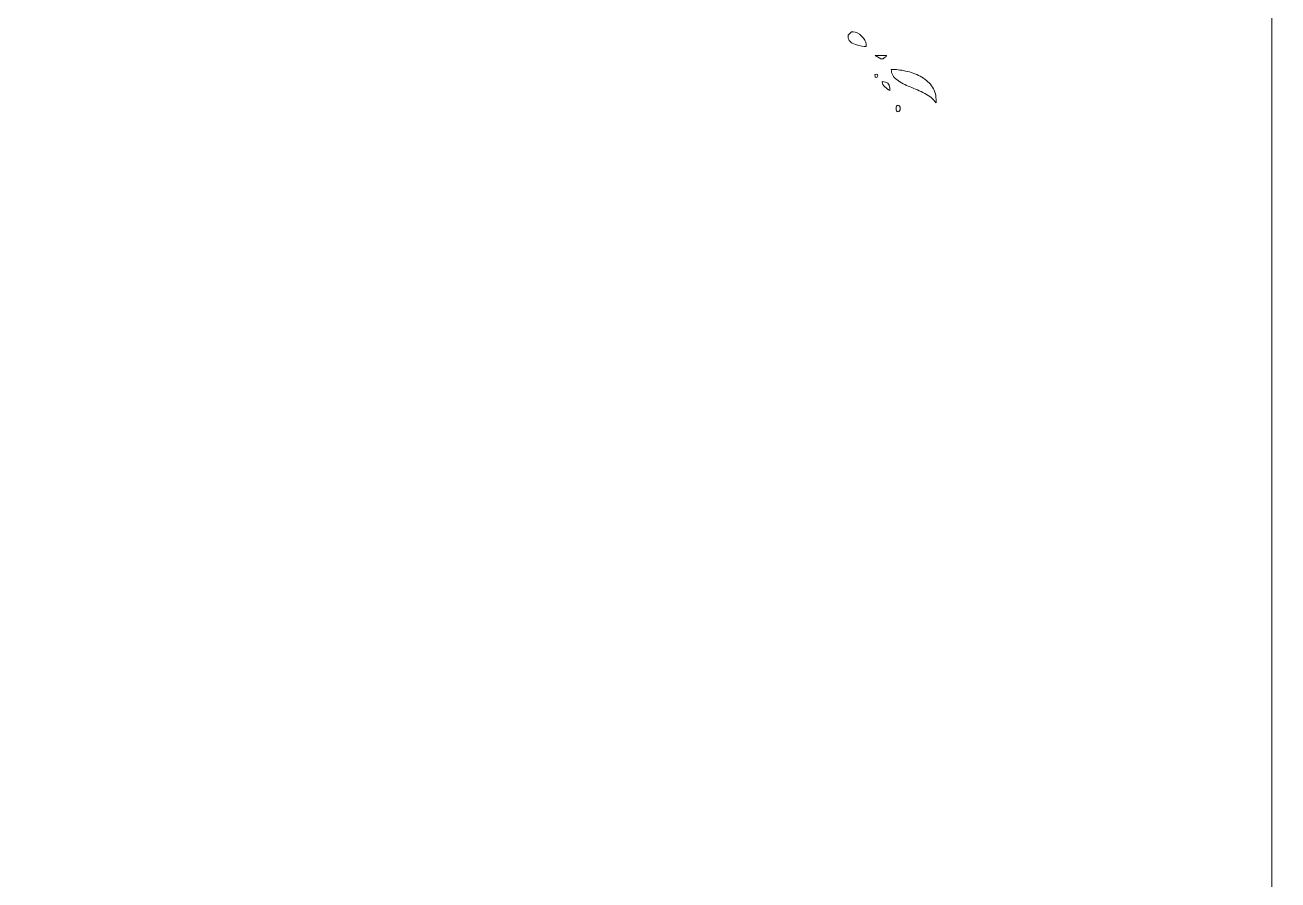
# Model space of a CAD drawing. Extents: x 915 to 2086, y -2344 to -655.
# Drawn here: x 1950.4 to 2085.9, y -866.4 to -773.9 of the extents above; entities that cross this region are included whole.
import ezdxf

# ---------------------------------------------------------------- set-up
doc = ezdxf.new("R2010")
doc.units = 0
doc.header["$MEASUREMENT"] = 0
doc.layers.add('Layer 1', color=7, linetype='Continuous')

# ---------------------------------------------------------------- blocks, each defined once
blk = doc.blocks.new('block 2')
at = {"layer": 'Layer 1', "lineweight": 0}
for points, knots in [([(2085.86, -929.01), (2085.63, -928.87), (2085.41, -928.75), (2085.18, -928.61), (2085.18, -928.61), (2085.18, -716.49), (2085.18, -716.49), (2085.18, -682.75), (2057.73, -655.31), (2024, -655.31), (2024, -655.31), (976.9, -655.31), (976.9, -655.31), (943.16, -655.31), (915.72, -682.75), (915.72, -716.49), (915.72, -716.49), (915.72, -928.61), (915.72, -928.61), (915.49, -928.75), (915.27, -928.87), (915.04, -929.01), (915.04, -929.01), (915.28, -929.05), (915.72, -929.14), (915.72, -929.14), (915.72, -2282.96), (915.72, -2282.96), (915.72, -2316.7), (943.16, -2344.14), (976.9, -2344.14), (976.9, -2344.14), (2024, -2344.14), (2024, -2344.14), (2057.73, -2344.14), (2085.18, -2316.7), (2085.18, -2282.96), (2085.18, -2282.96), (2085.18, -929.14), (2085.18, -929.14), (2085.62, -929.05), (2085.86, -929.01), (2085.86, -929.01)], [0, 0, 0, 0, 1, 1, 1, 2, 2, 2, 3, 3, 3, 4, 4, 4, 5, 5, 5, 6, 6, 6, 7, 7, 7, 8, 8, 8, 9, 9, 9, 10, 10, 10, 11, 11, 11, 12, 12, 12, 13, 13, 13, 14, 14, 14, 14]), ([(2041.31, -776), (2041.31, -776), (2041.31, -776.26), (2041.31, -776.26), (2041.08, -776.26), (2040.7, -776.19), (2040.17, -776.04), (2039.64, -775.89), (2039.38, -775.61), (2039.38, -775.21), (2039.38, -775.21), (2039.38, -775.03), (2039.38, -775.03), (2039.38, -775.03), (2039.73, -774.68), (2039.73, -774.68), (2039.73, -774.68), (2039.9, -774.68), (2039.9, -774.68), (2040.2, -774.68), (2040.51, -774.82), (2040.83, -775.12), (2041.15, -775.41), (2041.31, -775.7), (2041.31, -776)], [0, 0, 0, 0, 1, 1, 1, 2, 2, 2, 3, 3, 3, 4, 4, 4, 5, 5, 5, 6, 6, 6, 7, 7, 7, 8, 8, 8, 8]), ([(2042.28, -777.23), (2042.28, -777.23), (2043.51, -777.23), (2043.51, -777.23), (2043.51, -777.29), (2043.47, -777.35), (2043.38, -777.4), (2043.29, -777.46), (2043.22, -777.52), (2043.16, -777.58), (2043.16, -777.58), (2042.9, -777.58), (2042.9, -777.58), (2042.9, -777.58), (2042.28, -777.23), (2042.28, -777.23)], [0, 0, 0, 0, 1, 1, 1, 2, 2, 2, 3, 3, 3, 4, 4, 4, 5, 5, 5, 5]), ([(2044.66, -779.87), (2044.25, -779.58), (2044.04, -779.19), (2044.04, -778.73), (2044.51, -778.73), (2045.02, -778.78), (2045.58, -778.9), (2046.14, -779.02), (2046.67, -779.21), (2047.17, -779.47), (2047.66, -779.74), (2048.07, -780.08), (2048.4, -780.49), (2048.72, -780.9), (2048.88, -781.4), (2048.88, -781.98), (2048.88, -781.98), (2048.88, -782.33), (2048.88, -782.33), (2048.59, -781.93), (2048.18, -781.59), (2047.65, -781.32), (2047.12, -781.06), (2046.59, -780.82), (2046.07, -780.62), (2045.54, -780.41), (2045.07, -780.16), (2044.66, -779.87)], [0, 0, 0, 0, 1, 1, 1, 2, 2, 2, 3, 3, 3, 4, 4, 4, 5, 5, 5, 6, 6, 6, 7, 7, 7, 8, 8, 8, 9, 9, 9, 9]), ([(2042.55, -779.43), (2042.55, -779.55), (2042.5, -779.6), (2042.41, -779.6), (2042.32, -779.6), (2042.28, -779.55), (2042.28, -779.43), (2042.22, -779.31), (2042.27, -779.25), (2042.41, -779.25), (2042.56, -779.25), (2042.6, -779.31), (2042.55, -779.43)], [0, 0, 0, 0, 1, 1, 1, 2, 2, 2, 3, 3, 3, 4, 4, 4, 4]), ([(2043.87, -780.75), (2043.87, -780.75), (2043.87, -781.01), (2043.87, -781.01), (2043.69, -780.9), (2043.51, -780.76), (2043.34, -780.62), (2043.16, -780.47), (2043.07, -780.28), (2043.07, -780.05), (2043.6, -780.05), (2043.87, -780.28), (2043.87, -780.75)], [0, 0, 0, 0, 1, 1, 1, 2, 2, 2, 3, 3, 3, 4, 4, 4, 4]), ([(2045.01, -782.95), (2045.01, -783.18), (2044.92, -783.3), (2044.75, -783.3), (2044.63, -783.3), (2044.57, -783.18), (2044.57, -782.95), (2044.57, -782.72), (2044.63, -782.6), (2044.75, -782.6), (2044.92, -782.6), (2045.01, -782.72), (2045.01, -782.95)], [0, 0, 0, 0, 1, 1, 1, 2, 2, 2, 3, 3, 3, 4, 4, 4, 4])]:
    blk.add_open_spline(points, degree=3, knots=knots, dxfattribs=at)

msp = doc.modelspace()

# ---------------------------------------------------------------- block references
at = {"layer": 'Layer 1'}
msp.add_blockref('block 2', (0, 0), dxfattribs=at)

doc.saveas('drawing.dxf')
